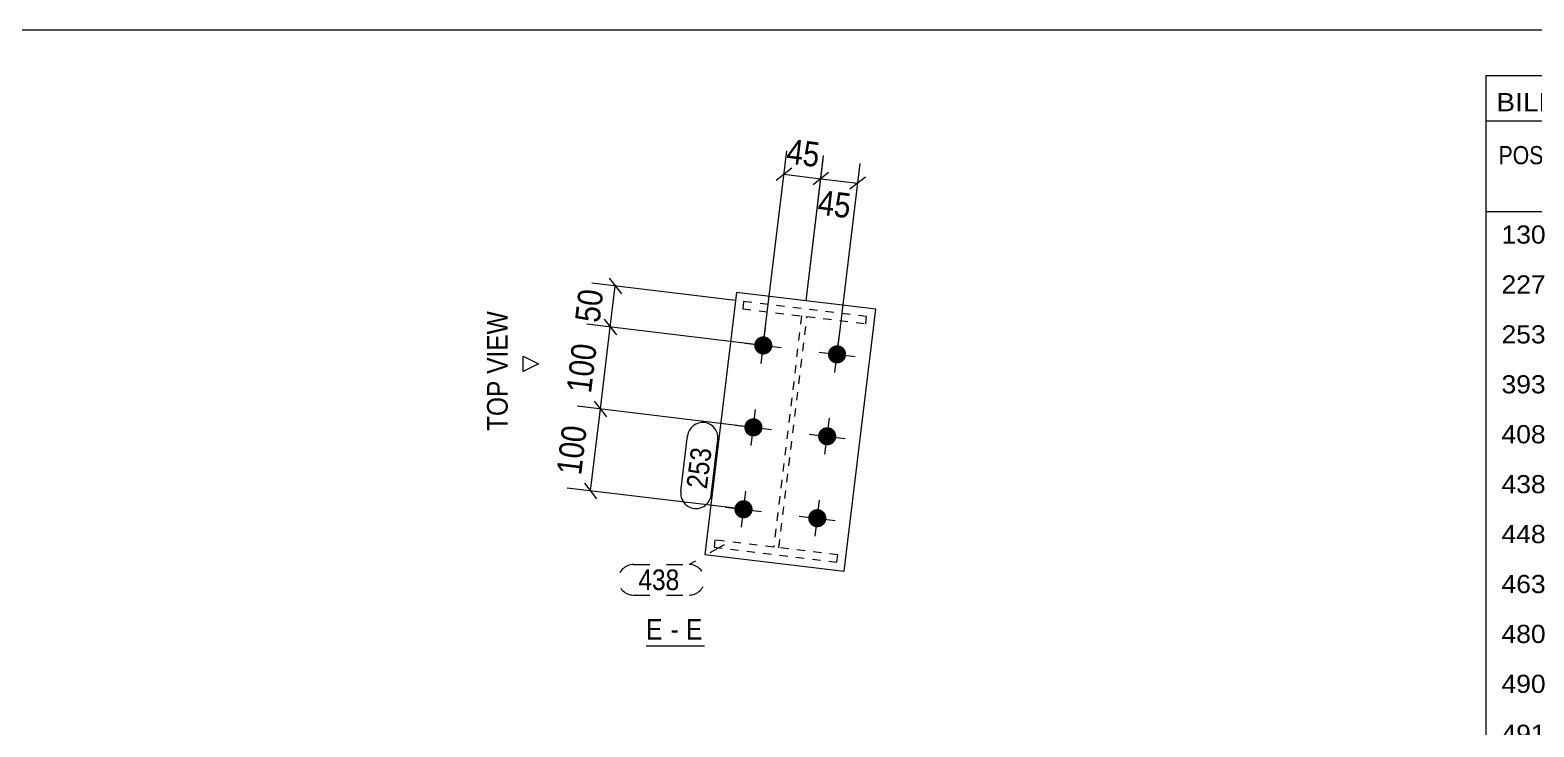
# Model space of a CAD drawing. Header units: millimetres. Extents: x 2 to 579, y 0 to 825.
# Drawn here: x 217.7 to 399.8, y 740.5 to 825 of the extents above; entities that cross this region are included whole.
import ezdxf

# ---------------------------------------------------------------- set-up
doc = ezdxf.new("R2010")
doc.units = ezdxf.units.MM
for name, pattern in [('XKITLINE00', [0]), ('XKITLINE01', [4, 1, -1, 1, -1]), ('XKITLINE02', [4, 2, -2]), ('XKITLINE03', [6, 3, -1, 1, -1])]:
    doc.linetypes.add(name, pattern=pattern)
for name, color, linetype, lineweight in [('Bolt', 3, 'Continuous', 0), ('Dimensions', 7, 'Continuous', 0), ('DrawingSheet', 5, 'Continuous', 0), ('OtherObjectType', 7, 'Continuous', 0), ('Part', 2, 'Continuous', 0), ('PartMark', 7, 'Continuous', 0)]:
    doc.layers.add(name, color=color, linetype=linetype, lineweight=lineweight)
doc.styles.add('ARIAL', font='ARIAL.TTF')
doc.styles.add('ARIAL_NARROW', font='ARIALN.TTF')

# ---------------------------------------------------------------- blocks, each defined once
blk = doc.blocks.new('*A79')
at = {"layer": 'Bolt'}
for points in [[(305.39, 786.94), (305.4, 786.96), (305.4, 786.99), (305.41, 787.02), (305.41, 787.04), (305.42, 787.07), (305.43, 787.09), (305.43, 787.12), (305.44, 787.14), (305.45, 787.17), (305.46, 787.2), (305.47, 787.22), (305.48, 787.24), (305.5, 787.27), (305.51, 787.29), (305.52, 787.32), (305.53, 787.34), (305.55, 787.36), (305.56, 787.39), (305.58, 787.41), (305.59, 787.43), (305.61, 787.45), (305.63, 787.47), (305.64, 787.49), (305.66, 787.51), (305.68, 787.53), (305.7, 787.55), (305.72, 787.57), (305.74, 787.59), (305.76, 787.61), (305.78, 787.63), (305.8, 787.64), (305.82, 787.66), (305.84, 787.67), (305.87, 787.69), (305.89, 787.7), (305.91, 787.72), (305.93, 787.73), (305.96, 787.75), (305.98, 787.76), (306.01, 787.77), (306.03, 787.78), (306.06, 787.79), (306.08, 787.8), (306.11, 787.81), (306.13, 787.82), (306.16, 787.83), (306.18, 787.84), (306.21, 787.84), (306.24, 787.85), (306.26, 787.86), (306.29, 787.86), (306.32, 787.86), (306.34, 787.87), (306.37, 787.87), (306.4, 787.87), (306.42, 787.88), (306.45, 787.88), (306.48, 787.88), (306.5, 787.88), (306.53, 787.88), (306.56, 787.87), (306.58, 787.87), (306.61, 787.87), (306.64, 787.87), (306.66, 787.86), (306.69, 787.86), (306.72, 787.85), (306.74, 787.84), (306.77, 787.84), (306.8, 787.83), (306.82, 787.82), (306.85, 787.81), (306.87, 787.8), (306.9, 787.79), (306.92, 787.78), (306.95, 787.77), (306.97, 787.76), (307, 787.75), (307.02, 787.74), (307.04, 787.72), (307.07, 787.71), (307.09, 787.69), (307.11, 787.68), (307.13, 787.66), (307.15, 787.65), (307.17, 787.63), (307.2, 787.61), (307.22, 787.59), (307.24, 787.58), (307.26, 787.56), (307.27, 787.54), (307.29, 787.52), (307.31, 787.5), (307.33, 787.48), (307.34, 787.46), (307.36, 787.43), (307.38, 787.41), (307.39, 787.39), (307.41, 787.37), (307.42, 787.35), (307.43, 787.32), (307.45, 787.3), (307.46, 787.27), (307.47, 787.25), (307.48, 787.23), (307.49, 787.2), (307.5, 787.18), (307.51, 787.15), (307.52, 787.12), (307.53, 787.1), (307.54, 787.07), (307.55, 787.05), (307.55, 787.02), (307.56, 786.99), (307.56, 786.97), (307.57, 786.94), (307.57, 786.91), (307.57, 786.89), (307.58, 786.86), (307.58, 786.83), (307.58, 786.81), (307.58, 786.78), (307.58, 786.75), (307.58, 786.73), (307.58, 786.7), (307.57, 786.67), (307.57, 786.65), (307.57, 786.62), (307.56, 786.59), (307.56, 786.57), (307.55, 786.54), (307.55, 786.51), (307.54, 786.49), (307.53, 786.46), (307.52, 786.43), (307.52, 786.41), (307.51, 786.38), (307.5, 786.36), (307.49, 786.33), (307.47, 786.31), (307.46, 786.29), (307.45, 786.26), (307.44, 786.24), (307.42, 786.21), (307.41, 786.19), (307.4, 786.17), (307.38, 786.15), (307.36, 786.12), (307.35, 786.1), (307.33, 786.08), (307.31, 786.06), (307.3, 786.04), (307.28, 786.02), (307.26, 786), (307.24, 785.98), (307.22, 785.96), (307.2, 785.95), (307.18, 785.93), (307.16, 785.91), (307.14, 785.9), (307.12, 785.88), (307.09, 785.86), (307.07, 785.85), (307.05, 785.84), (307.02, 785.82), (307, 785.81), (306.98, 785.8), (306.95, 785.78), (306.93, 785.77), (306.9, 785.76), (306.88, 785.75), (306.85, 785.74), (306.83, 785.73), (306.8, 785.73), (306.78, 785.72), (306.75, 785.71), (306.72, 785.7), (306.7, 785.7), (306.67, 785.69), (306.64, 785.69), (306.62, 785.69), (306.59, 785.68), (306.56, 785.68), (306.54, 785.68), (306.51, 785.68), (306.48, 785.68), (306.46, 785.68), (306.43, 785.68), (306.4, 785.68), (306.37, 785.68), (306.35, 785.69), (306.32, 785.69), (306.29, 785.69), (306.27, 785.7), (306.24, 785.7), (306.21, 785.71), (306.19, 785.72), (306.16, 785.72), (306.14, 785.73), (306.11, 785.74), (306.09, 785.75), (306.06, 785.76), (306.04, 785.77), (306.01, 785.78), (305.99, 785.79), (305.96, 785.81), (305.94, 785.82), (305.92, 785.83), (305.89, 785.85), (305.87, 785.86), (305.85, 785.88), (305.83, 785.89), (305.8, 785.91), (305.78, 785.92), (305.76, 785.94), (305.74, 785.96), (305.72, 785.98), (305.7, 786), (305.68, 786.02), (305.67, 786.04), (305.65, 786.06), (305.63, 786.08), (305.61, 786.1), (305.6, 786.12), (305.58, 786.14), (305.57, 786.16), (305.55, 786.19), (305.54, 786.21), (305.52, 786.23), (305.51, 786.26), (305.5, 786.28), (305.49, 786.3), (305.47, 786.33), (305.46, 786.35), (305.45, 786.38), (305.44, 786.4), (305.44, 786.43), (305.43, 786.46), (305.42, 786.48), (305.41, 786.51), (305.41, 786.53), (305.4, 786.56), (305.4, 786.59), (305.39, 786.61), (305.39, 786.64), (305.38, 786.67), (305.38, 786.69), (305.38, 786.72), (305.38, 786.75), (305.38, 786.77), (305.38, 786.8), (305.38, 786.83), (305.38, 786.86), (305.38, 786.88), (305.39, 786.91)], [(314.33, 785.86), (314.33, 785.88), (314.34, 785.91), (314.34, 785.94), (314.35, 785.96), (314.35, 785.99), (314.36, 786.02), (314.37, 786.04), (314.38, 786.07), (314.39, 786.09), (314.4, 786.12), (314.41, 786.14), (314.42, 786.17), (314.43, 786.19), (314.44, 786.22), (314.46, 786.24), (314.47, 786.26), (314.48, 786.29), (314.5, 786.31), (314.51, 786.33), (314.53, 786.35), (314.55, 786.37), (314.56, 786.39), (314.58, 786.42), (314.6, 786.44), (314.62, 786.46), (314.63, 786.47), (314.65, 786.49), (314.67, 786.51), (314.69, 786.53), (314.71, 786.55), (314.74, 786.56), (314.76, 786.58), (314.78, 786.6), (314.8, 786.61), (314.82, 786.63), (314.85, 786.64), (314.87, 786.65), (314.89, 786.67), (314.92, 786.68), (314.94, 786.69), (314.97, 786.7), (314.99, 786.71), (315.02, 786.72), (315.04, 786.73), (315.07, 786.74), (315.09, 786.75), (315.12, 786.76), (315.14, 786.77), (315.17, 786.77), (315.2, 786.78), (315.22, 786.78), (315.25, 786.79), (315.28, 786.79), (315.3, 786.79), (315.33, 786.8), (315.36, 786.8), (315.38, 786.8), (315.41, 786.8), (315.44, 786.8), (315.47, 786.8), (315.49, 786.8), (315.52, 786.79), (315.55, 786.79), (315.57, 786.79), (315.6, 786.78), (315.63, 786.78), (315.65, 786.77), (315.68, 786.77), (315.71, 786.76), (315.73, 786.75), (315.76, 786.74), (315.78, 786.74), (315.81, 786.73), (315.83, 786.72), (315.86, 786.71), (315.88, 786.69), (315.91, 786.68), (315.93, 786.67), (315.95, 786.66), (315.98, 786.64), (316, 786.63), (316.02, 786.62), (316.05, 786.6), (316.07, 786.58), (316.09, 786.57), (316.11, 786.55), (316.13, 786.53), (316.15, 786.52), (316.17, 786.5), (316.19, 786.48), (316.21, 786.46), (316.23, 786.44), (316.25, 786.42), (316.26, 786.4), (316.28, 786.38), (316.3, 786.36), (316.31, 786.34), (316.33, 786.31), (316.34, 786.29), (316.36, 786.27), (316.37, 786.24), (316.38, 786.22), (316.4, 786.2), (316.41, 786.17), (316.42, 786.15), (316.43, 786.12), (316.44, 786.1), (316.45, 786.07), (316.46, 786.05), (316.47, 786.02), (316.47, 786), (316.48, 785.97), (316.49, 785.94), (316.49, 785.92), (316.5, 785.89), (316.5, 785.86), (316.51, 785.84), (316.51, 785.81), (316.51, 785.78), (316.51, 785.76), (316.51, 785.73), (316.51, 785.7), (316.51, 785.68), (316.51, 785.65), (316.51, 785.62), (316.51, 785.59), (316.51, 785.57), (316.5, 785.54), (316.5, 785.51), (316.49, 785.49), (316.49, 785.46), (316.48, 785.43), (316.48, 785.41), (316.47, 785.38), (316.46, 785.36), (316.45, 785.33), (316.44, 785.31), (316.43, 785.28), (316.42, 785.26), (316.41, 785.23), (316.4, 785.21), (316.39, 785.18), (316.37, 785.16), (316.36, 785.14), (316.35, 785.11), (316.33, 785.09), (316.32, 785.07), (316.3, 785.05), (316.28, 785.02), (316.27, 785), (316.25, 784.98), (316.23, 784.96), (316.21, 784.94), (316.19, 784.92), (316.18, 784.9), (316.16, 784.89), (316.14, 784.87), (316.11, 784.85), (316.09, 784.83), (316.07, 784.82), (316.05, 784.8), (316.03, 784.79), (316.01, 784.77), (315.98, 784.76), (315.96, 784.74), (315.94, 784.73), (315.91, 784.72), (315.89, 784.71), (315.86, 784.69), (315.84, 784.68), (315.81, 784.67), (315.79, 784.66), (315.76, 784.66), (315.74, 784.65), (315.71, 784.64), (315.68, 784.63), (315.66, 784.63), (315.63, 784.62), (315.61, 784.62), (315.58, 784.61), (315.55, 784.61), (315.53, 784.6), (315.5, 784.6), (315.47, 784.6), (315.44, 784.6), (315.42, 784.6), (315.39, 784.6), (315.36, 784.6), (315.34, 784.6), (315.31, 784.6), (315.28, 784.61), (315.26, 784.61), (315.23, 784.61), (315.2, 784.62), (315.18, 784.63), (315.15, 784.63), (315.12, 784.64), (315.1, 784.65), (315.07, 784.65), (315.05, 784.66), (315.02, 784.67), (315, 784.68), (314.97, 784.69), (314.95, 784.7), (314.92, 784.72), (314.9, 784.73), (314.87, 784.74), (314.85, 784.75), (314.83, 784.77), (314.81, 784.78), (314.78, 784.8), (314.76, 784.81), (314.74, 784.83), (314.72, 784.85), (314.7, 784.86), (314.68, 784.88), (314.66, 784.9), (314.64, 784.92), (314.62, 784.94), (314.6, 784.96), (314.58, 784.98), (314.57, 785), (314.55, 785.02), (314.53, 785.04), (314.52, 785.06), (314.5, 785.09), (314.49, 785.11), (314.47, 785.13), (314.46, 785.15), (314.45, 785.18), (314.43, 785.2), (314.42, 785.23), (314.41, 785.25), (314.4, 785.28), (314.39, 785.3), (314.38, 785.33), (314.37, 785.35), (314.36, 785.38), (314.36, 785.4), (314.35, 785.43), (314.34, 785.46), (314.34, 785.48), (314.33, 785.51), (314.33, 785.53), (314.32, 785.56), (314.32, 785.59), (314.32, 785.62), (314.32, 785.64), (314.31, 785.67), (314.31, 785.7), (314.31, 785.72), (314.32, 785.75), (314.32, 785.78), (314.32, 785.8), (314.32, 785.83)], [(304.19, 777.01), (304.2, 777.03), (304.2, 777.06), (304.21, 777.09), (304.21, 777.11), (304.22, 777.14), (304.23, 777.17), (304.24, 777.19), (304.24, 777.22), (304.25, 777.24), (304.26, 777.27), (304.27, 777.29), (304.29, 777.32), (304.3, 777.34), (304.31, 777.37), (304.32, 777.39), (304.34, 777.41), (304.35, 777.44), (304.37, 777.46), (304.38, 777.48), (304.4, 777.5), (304.41, 777.52), (304.43, 777.54), (304.45, 777.57), (304.46, 777.59), (304.48, 777.61), (304.5, 777.62), (304.52, 777.64), (304.54, 777.66), (304.56, 777.68), (304.58, 777.7), (304.6, 777.71), (304.62, 777.73), (304.65, 777.75), (304.67, 777.76), (304.69, 777.78), (304.71, 777.79), (304.74, 777.8), (304.76, 777.82), (304.78, 777.83), (304.81, 777.84), (304.83, 777.85), (304.86, 777.86), (304.88, 777.87), (304.91, 777.88), (304.93, 777.89), (304.96, 777.9), (304.99, 777.91), (305.01, 777.92), (305.04, 777.92), (305.06, 777.93), (305.09, 777.93), (305.12, 777.94), (305.14, 777.94), (305.17, 777.94), (305.2, 777.95), (305.22, 777.95), (305.25, 777.95), (305.28, 777.95), (305.31, 777.95), (305.33, 777.95), (305.36, 777.95), (305.39, 777.94), (305.41, 777.94), (305.44, 777.94), (305.47, 777.93), (305.49, 777.93), (305.52, 777.92), (305.55, 777.92), (305.57, 777.91), (305.6, 777.9), (305.62, 777.89), (305.65, 777.89), (305.67, 777.88), (305.7, 777.87), (305.72, 777.86), (305.75, 777.84), (305.77, 777.83), (305.8, 777.82), (305.82, 777.81), (305.84, 777.79), (305.87, 777.78), (305.89, 777.77), (305.91, 777.75), (305.93, 777.73), (305.96, 777.72), (305.98, 777.7), (306, 777.68), (306.02, 777.67), (306.04, 777.65), (306.06, 777.63), (306.08, 777.61), (306.09, 777.59), (306.11, 777.57), (306.13, 777.55), (306.15, 777.53), (306.16, 777.51), (306.18, 777.48), (306.19, 777.46), (306.21, 777.44), (306.22, 777.42), (306.24, 777.39), (306.25, 777.37), (306.26, 777.35), (306.27, 777.32), (306.29, 777.3), (306.3, 777.27), (306.31, 777.25), (306.32, 777.22), (306.33, 777.2), (306.33, 777.17), (306.34, 777.15), (306.35, 777.12), (306.35, 777.09), (306.36, 777.07), (306.36, 777.04), (306.37, 777.01), (306.37, 776.99), (306.38, 776.96), (306.38, 776.93), (306.38, 776.91), (306.38, 776.88), (306.38, 776.85), (306.38, 776.83), (306.38, 776.8), (306.38, 776.77), (306.38, 776.74), (306.37, 776.72), (306.37, 776.69), (306.37, 776.66), (306.36, 776.64), (306.36, 776.61), (306.35, 776.58), (306.34, 776.56), (306.34, 776.53), (306.33, 776.51), (306.32, 776.48), (306.31, 776.46), (306.3, 776.43), (306.29, 776.41), (306.28, 776.38), (306.27, 776.36), (306.25, 776.33), (306.24, 776.31), (306.23, 776.29), (306.21, 776.26), (306.2, 776.24), (306.18, 776.22), (306.17, 776.2), (306.15, 776.17), (306.13, 776.15), (306.12, 776.13), (306.1, 776.11), (306.08, 776.09), (306.06, 776.07), (306.04, 776.05), (306.02, 776.04), (306, 776.02), (305.98, 776), (305.96, 775.98), (305.94, 775.97), (305.92, 775.95), (305.9, 775.94), (305.87, 775.92), (305.85, 775.91), (305.83, 775.89), (305.8, 775.88), (305.78, 775.87), (305.75, 775.86), (305.73, 775.84), (305.71, 775.83), (305.68, 775.82), (305.65, 775.81), (305.63, 775.81), (305.6, 775.8), (305.58, 775.79), (305.55, 775.78), (305.53, 775.78), (305.5, 775.77), (305.47, 775.77), (305.45, 775.76), (305.42, 775.76), (305.39, 775.75), (305.37, 775.75), (305.34, 775.75), (305.31, 775.75), (305.28, 775.75), (305.26, 775.75), (305.23, 775.75), (305.2, 775.75), (305.18, 775.75), (305.15, 775.76), (305.12, 775.76), (305.1, 775.76), (305.07, 775.77), (305.04, 775.78), (305.02, 775.78), (304.99, 775.79), (304.97, 775.8), (304.94, 775.8), (304.91, 775.81), (304.89, 775.82), (304.86, 775.83), (304.84, 775.84), (304.81, 775.85), (304.79, 775.87), (304.77, 775.88), (304.74, 775.89), (304.72, 775.9), (304.7, 775.92), (304.67, 775.93), (304.65, 775.95), (304.63, 775.96), (304.61, 775.98), (304.59, 776), (304.57, 776.01), (304.55, 776.03), (304.53, 776.05), (304.51, 776.07), (304.49, 776.09), (304.47, 776.11), (304.45, 776.13), (304.43, 776.15), (304.42, 776.17), (304.4, 776.19), (304.38, 776.21), (304.37, 776.24), (304.35, 776.26), (304.34, 776.28), (304.33, 776.3), (304.31, 776.33), (304.3, 776.35), (304.29, 776.38), (304.28, 776.4), (304.27, 776.43), (304.26, 776.45), (304.25, 776.48), (304.24, 776.5), (304.23, 776.53), (304.22, 776.55), (304.22, 776.58), (304.21, 776.61), (304.2, 776.63), (304.2, 776.66), (304.19, 776.68), (304.19, 776.71), (304.19, 776.74), (304.18, 776.77), (304.18, 776.79), (304.18, 776.82), (304.18, 776.85), (304.18, 776.87), (304.18, 776.9), (304.18, 776.93), (304.19, 776.95), (304.19, 776.98)], [(313.13, 775.93), (313.13, 775.96), (313.14, 775.98), (313.14, 776.01), (313.15, 776.04), (313.16, 776.06), (313.16, 776.09), (313.17, 776.11), (313.18, 776.14), (313.19, 776.16), (313.2, 776.19), (313.21, 776.21), (313.22, 776.24), (313.23, 776.26), (313.25, 776.29), (313.26, 776.31), (313.27, 776.33), (313.29, 776.36), (313.3, 776.38), (313.32, 776.4), (313.33, 776.42), (313.35, 776.45), (313.36, 776.47), (313.38, 776.49), (313.4, 776.51), (313.42, 776.53), (313.44, 776.55), (313.46, 776.57), (313.48, 776.58), (313.5, 776.6), (313.52, 776.62), (313.54, 776.64), (313.56, 776.65), (313.58, 776.67), (313.6, 776.68), (313.63, 776.7), (313.65, 776.71), (313.67, 776.73), (313.7, 776.74), (313.72, 776.75), (313.74, 776.76), (313.77, 776.78), (313.79, 776.79), (313.82, 776.8), (313.84, 776.81), (313.87, 776.81), (313.89, 776.82), (313.92, 776.83), (313.95, 776.84), (313.97, 776.84), (314, 776.85), (314.03, 776.85), (314.05, 776.86), (314.08, 776.86), (314.11, 776.87), (314.13, 776.87), (314.16, 776.87), (314.19, 776.87), (314.21, 776.87), (314.24, 776.87), (314.27, 776.87), (314.29, 776.87), (314.32, 776.87), (314.35, 776.86), (314.38, 776.86), (314.4, 776.86), (314.43, 776.85), (314.46, 776.85), (314.48, 776.84), (314.51, 776.83), (314.53, 776.82), (314.56, 776.82), (314.58, 776.81), (314.61, 776.8), (314.64, 776.79), (314.66, 776.78), (314.68, 776.77), (314.71, 776.76), (314.73, 776.74), (314.76, 776.73), (314.78, 776.72), (314.8, 776.7), (314.83, 776.69), (314.85, 776.67), (314.87, 776.66), (314.89, 776.64), (314.91, 776.62), (314.93, 776.61), (314.95, 776.59), (314.97, 776.57), (314.99, 776.55), (315.01, 776.53), (315.03, 776.51), (315.05, 776.49), (315.07, 776.47), (315.08, 776.45), (315.1, 776.43), (315.11, 776.41), (315.13, 776.38), (315.14, 776.36), (315.16, 776.34), (315.17, 776.32), (315.19, 776.29), (315.2, 776.27), (315.21, 776.24), (315.22, 776.22), (315.23, 776.19), (315.24, 776.17), (315.25, 776.14), (315.26, 776.12), (315.27, 776.09), (315.28, 776.07), (315.28, 776.04), (315.29, 776.02), (315.3, 775.99), (315.3, 775.96), (315.3, 775.94), (315.31, 775.91), (315.31, 775.88), (315.31, 775.86), (315.32, 775.83), (315.32, 775.8), (315.32, 775.77), (315.32, 775.75), (315.32, 775.72), (315.31, 775.69), (315.31, 775.67), (315.31, 775.64), (315.31, 775.61), (315.3, 775.59), (315.3, 775.56), (315.29, 775.53), (315.28, 775.51), (315.28, 775.48), (315.27, 775.45), (315.26, 775.43), (315.25, 775.4), (315.24, 775.38), (315.23, 775.35), (315.22, 775.33), (315.21, 775.3), (315.2, 775.28), (315.19, 775.26), (315.18, 775.23), (315.16, 775.21), (315.15, 775.19), (315.13, 775.16), (315.12, 775.14), (315.1, 775.12), (315.09, 775.1), (315.07, 775.08), (315.05, 775.05), (315.03, 775.03), (315.02, 775.01), (315, 775), (314.98, 774.98), (314.96, 774.96), (314.94, 774.94), (314.92, 774.92), (314.9, 774.91), (314.87, 774.89), (314.85, 774.87), (314.83, 774.86), (314.81, 774.84), (314.78, 774.83), (314.76, 774.82), (314.74, 774.8), (314.71, 774.79), (314.69, 774.78), (314.67, 774.77), (314.64, 774.76), (314.62, 774.75), (314.59, 774.74), (314.56, 774.73), (314.54, 774.72), (314.51, 774.71), (314.49, 774.7), (314.46, 774.7), (314.43, 774.69), (314.41, 774.69), (314.38, 774.68), (314.35, 774.68), (314.33, 774.68), (314.3, 774.67), (314.27, 774.67), (314.25, 774.67), (314.22, 774.67), (314.19, 774.67), (314.17, 774.67), (314.14, 774.67), (314.11, 774.68), (314.09, 774.68), (314.06, 774.68), (314.03, 774.69), (314.01, 774.69), (313.98, 774.7), (313.95, 774.7), (313.93, 774.71), (313.9, 774.72), (313.87, 774.73), (313.85, 774.73), (313.82, 774.74), (313.8, 774.75), (313.77, 774.76), (313.75, 774.78), (313.72, 774.79), (313.7, 774.8), (313.68, 774.81), (313.65, 774.83), (313.63, 774.84), (313.61, 774.85), (313.59, 774.87), (313.56, 774.89), (313.54, 774.9), (313.52, 774.92), (313.5, 774.94), (313.48, 774.95), (313.46, 774.97), (313.44, 774.99), (313.42, 775.01), (313.4, 775.03), (313.39, 775.05), (313.37, 775.07), (313.35, 775.09), (313.34, 775.11), (313.32, 775.14), (313.3, 775.16), (313.29, 775.18), (313.27, 775.2), (313.26, 775.23), (313.25, 775.25), (313.24, 775.27), (313.22, 775.3), (313.21, 775.32), (313.2, 775.35), (313.19, 775.37), (313.18, 775.4), (313.17, 775.42), (313.17, 775.45), (313.16, 775.48), (313.15, 775.5), (313.14, 775.53), (313.14, 775.55), (313.13, 775.58), (313.13, 775.61), (313.13, 775.63), (313.12, 775.66), (313.12, 775.69), (313.12, 775.71), (313.12, 775.74), (313.12, 775.77), (313.12, 775.8), (313.12, 775.82), (313.12, 775.85), (313.12, 775.88), (313.12, 775.9)], [(303, 767.08), (303, 767.11), (303, 767.13), (303.01, 767.16), (303.02, 767.19), (303.02, 767.21), (303.03, 767.24), (303.04, 767.26), (303.05, 767.29), (303.06, 767.31), (303.07, 767.34), (303.08, 767.36), (303.09, 767.39), (303.1, 767.41), (303.11, 767.44), (303.13, 767.46), (303.14, 767.48), (303.15, 767.51), (303.17, 767.53), (303.18, 767.55), (303.2, 767.57), (303.22, 767.6), (303.23, 767.62), (303.25, 767.64), (303.27, 767.66), (303.29, 767.68), (303.3, 767.7), (303.32, 767.72), (303.34, 767.73), (303.36, 767.75), (303.38, 767.77), (303.4, 767.79), (303.43, 767.8), (303.45, 767.82), (303.47, 767.83), (303.49, 767.85), (303.52, 767.86), (303.54, 767.88), (303.56, 767.89), (303.59, 767.9), (303.61, 767.91), (303.64, 767.93), (303.66, 767.94), (303.69, 767.95), (303.71, 767.96), (303.74, 767.96), (303.76, 767.97), (303.79, 767.98), (303.81, 767.99), (303.84, 767.99), (303.87, 768), (303.89, 768), (303.92, 768.01), (303.95, 768.01), (303.97, 768.02), (304, 768.02), (304.03, 768.02), (304.05, 768.02), (304.08, 768.02), (304.11, 768.02), (304.14, 768.02), (304.16, 768.02), (304.19, 768.02), (304.22, 768.01), (304.24, 768.01), (304.27, 768.01), (304.3, 768), (304.32, 768), (304.35, 767.99), (304.37, 767.98), (304.4, 767.97), (304.43, 767.97), (304.45, 767.96), (304.48, 767.95), (304.5, 767.94), (304.53, 767.93), (304.55, 767.92), (304.58, 767.9), (304.6, 767.89), (304.62, 767.88), (304.65, 767.87), (304.67, 767.85), (304.69, 767.84), (304.71, 767.82), (304.74, 767.81), (304.76, 767.79), (304.78, 767.77), (304.8, 767.76), (304.82, 767.74), (304.84, 767.72), (304.86, 767.7), (304.88, 767.68), (304.9, 767.66), (304.92, 767.64), (304.93, 767.62), (304.95, 767.6), (304.97, 767.58), (304.98, 767.56), (305, 767.53), (305.01, 767.51), (305.03, 767.49), (305.04, 767.47), (305.05, 767.44), (305.07, 767.42), (305.08, 767.39), (305.09, 767.37), (305.1, 767.34), (305.11, 767.32), (305.12, 767.29), (305.13, 767.27), (305.14, 767.24), (305.14, 767.22), (305.15, 767.19), (305.16, 767.16), (305.16, 767.14), (305.17, 767.11), (305.17, 767.09), (305.18, 767.06), (305.18, 767.03), (305.18, 767), (305.18, 766.98), (305.18, 766.95), (305.18, 766.92), (305.18, 766.9), (305.18, 766.87), (305.18, 766.84), (305.18, 766.82), (305.18, 766.79), (305.17, 766.76), (305.17, 766.74), (305.16, 766.71), (305.16, 766.68), (305.15, 766.66), (305.14, 766.63), (305.14, 766.6), (305.13, 766.58), (305.12, 766.55), (305.11, 766.53), (305.1, 766.5), (305.09, 766.48), (305.08, 766.45), (305.07, 766.43), (305.06, 766.41), (305.04, 766.38), (305.03, 766.36), (305.01, 766.34), (305, 766.31), (304.99, 766.29), (304.97, 766.27), (304.95, 766.25), (304.94, 766.23), (304.92, 766.2), (304.9, 766.18), (304.88, 766.16), (304.86, 766.15), (304.84, 766.13), (304.82, 766.11), (304.8, 766.09), (304.78, 766.07), (304.76, 766.06), (304.74, 766.04), (304.72, 766.02), (304.7, 766.01), (304.67, 765.99), (304.65, 765.98), (304.63, 765.97), (304.61, 765.95), (304.58, 765.94), (304.56, 765.93), (304.53, 765.92), (304.51, 765.91), (304.48, 765.9), (304.46, 765.89), (304.43, 765.88), (304.41, 765.87), (304.38, 765.86), (304.35, 765.85), (304.33, 765.85), (304.3, 765.84), (304.27, 765.84), (304.25, 765.83), (304.22, 765.83), (304.19, 765.83), (304.17, 765.82), (304.14, 765.82), (304.11, 765.82), (304.09, 765.82), (304.06, 765.82), (304.03, 765.82), (304.01, 765.82), (303.98, 765.83), (303.95, 765.83), (303.93, 765.83), (303.9, 765.84), (303.87, 765.84), (303.85, 765.85), (303.82, 765.85), (303.79, 765.86), (303.77, 765.87), (303.74, 765.88), (303.72, 765.88), (303.69, 765.89), (303.67, 765.9), (303.64, 765.91), (303.62, 765.93), (303.59, 765.94), (303.57, 765.95), (303.54, 765.96), (303.52, 765.98), (303.5, 765.99), (303.48, 766), (303.45, 766.02), (303.43, 766.04), (303.41, 766.05), (303.39, 766.07), (303.37, 766.09), (303.35, 766.1), (303.33, 766.12), (303.31, 766.14), (303.29, 766.16), (303.27, 766.18), (303.25, 766.2), (303.24, 766.22), (303.22, 766.24), (303.2, 766.26), (303.19, 766.29), (303.17, 766.31), (303.16, 766.33), (303.14, 766.35), (303.13, 766.38), (303.12, 766.4), (303.1, 766.42), (303.09, 766.45), (303.08, 766.47), (303.07, 766.5), (303.06, 766.52), (303.05, 766.55), (303.04, 766.57), (303.03, 766.6), (303.02, 766.62), (303.02, 766.65), (303.01, 766.68), (303.01, 766.7), (303, 766.73), (303, 766.76), (302.99, 766.78), (302.99, 766.81), (302.99, 766.84), (302.99, 766.86), (302.98, 766.89), (302.98, 766.92), (302.98, 766.95), (302.99, 766.97), (302.99, 767), (302.99, 767.03), (302.99, 767.05)], [(311.93, 766), (311.93, 766.03), (311.94, 766.05), (311.95, 766.08), (311.95, 766.11), (311.96, 766.13), (311.97, 766.16), (311.97, 766.19), (311.98, 766.21), (311.99, 766.24), (312, 766.26), (312.01, 766.29), (312.02, 766.31), (312.04, 766.34), (312.05, 766.36), (312.06, 766.38), (312.07, 766.41), (312.09, 766.43), (312.1, 766.45), (312.12, 766.47), (312.13, 766.5), (312.15, 766.52), (312.17, 766.54), (312.18, 766.56), (312.2, 766.58), (312.22, 766.6), (312.24, 766.62), (312.26, 766.64), (312.28, 766.66), (312.3, 766.67), (312.32, 766.69), (312.34, 766.71), (312.36, 766.72), (312.38, 766.74), (312.41, 766.76), (312.43, 766.77), (312.45, 766.79), (312.47, 766.8), (312.5, 766.81), (312.52, 766.82), (312.55, 766.84), (312.57, 766.85), (312.6, 766.86), (312.62, 766.87), (312.65, 766.88), (312.67, 766.89), (312.7, 766.89), (312.72, 766.9), (312.75, 766.91), (312.78, 766.92), (312.8, 766.92), (312.83, 766.93), (312.85, 766.93), (312.88, 766.93), (312.91, 766.94), (312.94, 766.94), (312.96, 766.94), (312.99, 766.94), (313.02, 766.94), (313.04, 766.94), (313.07, 766.94), (313.1, 766.94), (313.12, 766.94), (313.15, 766.94), (313.18, 766.93), (313.2, 766.93), (313.23, 766.92), (313.26, 766.92), (313.28, 766.91), (313.31, 766.9), (313.34, 766.9), (313.36, 766.89), (313.39, 766.88), (313.41, 766.87), (313.44, 766.86), (313.46, 766.85), (313.49, 766.84), (313.51, 766.83), (313.54, 766.81), (313.56, 766.8), (313.58, 766.79), (313.61, 766.77), (313.63, 766.76), (313.65, 766.74), (313.67, 766.73), (313.69, 766.71), (313.71, 766.7), (313.74, 766.68), (313.76, 766.66), (313.78, 766.64), (313.79, 766.62), (313.81, 766.6), (313.83, 766.58), (313.85, 766.56), (313.87, 766.54), (313.88, 766.52), (313.9, 766.5), (313.92, 766.48), (313.93, 766.46), (313.95, 766.43), (313.96, 766.41), (313.97, 766.39), (313.99, 766.36), (314, 766.34), (314.01, 766.32), (314.02, 766.29), (314.03, 766.27), (314.04, 766.24), (314.05, 766.22), (314.06, 766.19), (314.07, 766.17), (314.08, 766.14), (314.09, 766.11), (314.09, 766.09), (314.1, 766.06), (314.1, 766.03), (314.11, 766.01), (314.11, 765.98), (314.11, 765.95), (314.12, 765.93), (314.12, 765.9), (314.12, 765.87), (314.12, 765.85), (314.12, 765.82), (314.12, 765.79), (314.12, 765.77), (314.11, 765.74), (314.11, 765.71), (314.11, 765.68), (314.1, 765.66), (314.1, 765.63), (314.09, 765.61), (314.09, 765.58), (314.08, 765.55), (314.07, 765.53), (314.06, 765.5), (314.06, 765.48), (314.05, 765.45), (314.04, 765.42), (314.03, 765.4), (314.01, 765.38), (314, 765.35), (313.99, 765.33), (313.98, 765.3), (313.96, 765.28), (313.95, 765.26), (313.94, 765.23), (313.92, 765.21), (313.9, 765.19), (313.89, 765.17), (313.87, 765.15), (313.85, 765.13), (313.84, 765.11), (313.82, 765.09), (313.8, 765.07), (313.78, 765.05), (313.76, 765.03), (313.74, 765.01), (313.72, 764.99), (313.7, 764.98), (313.68, 764.96), (313.65, 764.95), (313.63, 764.93), (313.61, 764.92), (313.59, 764.9), (313.56, 764.89), (313.54, 764.87), (313.52, 764.86), (313.49, 764.85), (313.47, 764.84), (313.44, 764.83), (313.42, 764.82), (313.39, 764.81), (313.37, 764.8), (313.34, 764.79), (313.32, 764.78), (313.29, 764.78), (313.26, 764.77), (313.24, 764.76), (313.21, 764.76), (313.18, 764.76), (313.16, 764.75), (313.13, 764.75), (313.1, 764.75), (313.08, 764.74), (313.05, 764.74), (313.02, 764.74), (313, 764.74), (312.97, 764.74), (312.94, 764.75), (312.91, 764.75), (312.89, 764.75), (312.86, 764.75), (312.83, 764.76), (312.81, 764.76), (312.78, 764.77), (312.75, 764.78), (312.73, 764.78), (312.7, 764.79), (312.68, 764.8), (312.65, 764.81), (312.63, 764.82), (312.6, 764.83), (312.58, 764.84), (312.55, 764.85), (312.53, 764.86), (312.5, 764.87), (312.48, 764.88), (312.46, 764.9), (312.43, 764.91), (312.41, 764.93), (312.39, 764.94), (312.37, 764.96), (312.34, 764.97), (312.32, 764.99), (312.3, 765.01), (312.28, 765.03), (312.26, 765.04), (312.24, 765.06), (312.22, 765.08), (312.21, 765.1), (312.19, 765.12), (312.17, 765.14), (312.15, 765.16), (312.14, 765.19), (312.12, 765.21), (312.11, 765.23), (312.09, 765.25), (312.08, 765.28), (312.06, 765.3), (312.05, 765.32), (312.04, 765.35), (312.03, 765.37), (312.01, 765.39), (312, 765.42), (311.99, 765.44), (311.98, 765.47), (311.98, 765.5), (311.97, 765.52), (311.96, 765.55), (311.95, 765.57), (311.95, 765.6), (311.94, 765.63), (311.94, 765.65), (311.93, 765.68), (311.93, 765.71), (311.92, 765.73), (311.92, 765.76), (311.92, 765.79), (311.92, 765.81), (311.92, 765.84), (311.92, 765.87), (311.92, 765.89), (311.92, 765.92), (311.92, 765.95), (311.93, 765.97)]]:
    blk.add_hatch(color=3, dxfattribs=at).paths.add_polyline_path(points, flags=17)
at = {"layer": 'Bolt', "color": 3, "linetype": 'XKITLINE00', "lineweight": 0}
for p, q in [((306.22, 784.59), (306.74, 788.96)), ((304.3, 787.04), (308.66, 786.51)), ((315.15, 783.52), (315.68, 787.88)), ((313.23, 785.96), (317.6, 785.44)), ((305.02, 774.66), (305.55, 779.03)), ((313.95, 773.59), (314.48, 777.96)), ((303.1, 777.11), (307.47, 776.59)), ((312.03, 776.03), (316.4, 775.51)), ((303.82, 764.74), (304.35, 769.11)), ((301.9, 767.18), (306.27, 766.66)), ((312.76, 763.66), (313.28, 768.03)), ((310.84, 766.11), (315.2, 765.58))]:
    blk.add_line(p, q, dxfattribs=at)
blk = doc.blocks.new('*A80')
at = {"layer": 'Part', "color": 7, "linetype": 'XKITLINE01', "lineweight": 0}
for p, q in [((304.1, 792.1), (303.99, 791.21)), ((303.99, 791.21), (311.12, 790.35)), ((318.99, 790.3), (304.1, 792.1)), ((311.12, 790.35), (307.74, 762.35)), ((308.38, 762.27), (311.76, 790.27)), ((311.76, 790.27), (318.88, 789.41)), ((318.88, 789.41), (318.99, 790.3)), ((300.61, 763.21), (300.51, 762.32)), ((307.74, 762.35), (300.61, 763.21)), ((300.51, 762.32), (315.4, 760.52)), ((315.51, 761.41), (308.38, 762.27)), ((315.4, 760.52), (315.51, 761.41))]:
    blk.add_line(p, q, dxfattribs=at)
at = {"layer": 'Part', "color": 7, "linetype": 'XKITLINE03', "lineweight": 0}
blk.add_line((309.75, 776.31), (309.75, 776.31), dxfattribs=at)
blk = doc.blocks.new('*A81')
at = {"layer": 'Part', "color": 2, "linetype": 'XKITLINE00', "lineweight": 0}
for p, q in [((303.23, 793.21), (299.39, 761.44)), ((320.1, 791.18), (303.23, 793.21)), ((316.27, 759.41), (320.1, 791.18)), ((299.39, 761.44), (316.27, 759.41))]:
    blk.add_line(p, q, dxfattribs=at)
blk = doc.blocks.new('*A93')
at = {"layer": 'DrawingSheet', "color": 5, "linetype": 'XKITLINE00', "lineweight": 0}
blk.add_line((579, 825), (5, 825), dxfattribs=at)
blk = doc.blocks.new('*A99')
at = {"layer": 'OtherObjectType', "color": 7, "linetype": 'XKITLINE00', "lineweight": 0}
for p, q in [((393.98, 819.5), (569.98, 819.5)), ((393.98, 819.5), (393.98, 808.5)), ((436.26, 819.42), (436.26, 813.87)), ((494.85, 814), (494.85, 819.5)), ((537.43, 813.96), (537.43, 819.42)), ((569.98, 814), (569.98, 819.5)), ((393.98, 814), (569.98, 814)), ((410.64, 814), (410.64, 803)), ((422.4, 813.98), (422.4, 803.03)), ((454.12, 813.99), (454.13, 803)), ((471.78, 813.98), (471.78, 803)), ((494.85, 813.98), (494.85, 803)), ((521.43, 814), (521.43, 803)), ((552.42, 814), (552.42, 803)), ((569.98, 814), (569.98, 808.5)), ((393.98, 808.5), (393.98, 803)), ((521.45, 808.52), (552.45, 808.52)), ((537.28, 808.52), (537.28, 803)), ((569.98, 808.5), (569.98, 803)), ((393.98, 803), (569.98, 803)), ((393.98, 803), (393.98, 796.95)), ((410.63, 803), (410.63, 796.95)), ((422.44, 802.99), (422.44, 796.95)), ((454.12, 803), (454.11, 796.95)), ((471.79, 803), (471.79, 796.95)), ((494.87, 803), (494.87, 796.95)), ((521.44, 803), (521.44, 796.95)), ((537.33, 802.95), (537.33, 796.95)), ((552.43, 803), (552.43, 796.95)), ((569.98, 803), (569.98, 796.95)), ((393.98, 796.95), (393.98, 790.9)), ((410.63, 796.95), (410.63, 790.9)), ((422.44, 796.94), (422.44, 790.9)), ((454.12, 796.95), (454.11, 790.9)), ((471.79, 796.95), (471.79, 790.9)), ((494.87, 796.95), (494.87, 790.9)), ((521.44, 796.95), (521.44, 790.9)), ((537.33, 796.9), (537.33, 790.9)), ((552.43, 796.95), (552.43, 790.9)), ((569.98, 796.95), (569.98, 790.9)), ((393.98, 790.9), (393.98, 784.85)), ((410.63, 790.9), (410.63, 784.85)), ((422.44, 790.89), (422.44, 784.85)), ((454.12, 790.9), (454.11, 784.85)), ((471.79, 790.9), (471.79, 784.85)), ((494.87, 790.9), (494.87, 784.85)), ((521.44, 790.9), (521.44, 784.85)), ((537.33, 790.85), (537.33, 784.85)), ((552.43, 790.9), (552.43, 784.85)), ((569.98, 790.9), (569.98, 784.85)), ((393.98, 784.85), (393.98, 778.8)), ((410.63, 784.85), (410.63, 778.8)), ((422.44, 784.84), (422.44, 778.8)), ((454.12, 784.85), (454.11, 778.8)), ((471.79, 784.85), (471.79, 778.8)), ((494.87, 784.85), (494.87, 778.8)), ((521.44, 784.85), (521.44, 778.8)), ((537.33, 784.8), (537.33, 778.8)), ((552.43, 784.85), (552.43, 778.8)), ((569.98, 784.85), (569.98, 778.8)), ((393.98, 778.8), (393.98, 772.75)), ((410.63, 778.8), (410.63, 772.75)), ((422.44, 778.79), (422.44, 772.75)), ((454.12, 778.8), (454.11, 772.75)), ((471.79, 778.8), (471.79, 772.75)), ((494.87, 778.8), (494.87, 772.75)), ((521.44, 778.8), (521.44, 772.75)), ((537.33, 778.75), (537.33, 772.75)), ((552.43, 778.8), (552.43, 772.75)), ((569.98, 778.8), (569.98, 772.75)), ((393.98, 772.75), (393.98, 766.7)), ((410.63, 772.75), (410.63, 766.7)), ((422.44, 772.74), (422.44, 766.7)), ((454.12, 772.75), (454.11, 766.7)), ((471.79, 772.75), (471.79, 766.7)), ((494.87, 772.75), (494.87, 766.7)), ((521.44, 772.75), (521.44, 766.7)), ((537.33, 772.7), (537.33, 766.7)), ((552.43, 772.75), (552.43, 766.7)), ((569.98, 772.75), (569.98, 766.7)), ((393.98, 766.7), (393.98, 760.65)), ((410.63, 766.7), (410.63, 760.65)), ((422.44, 766.69), (422.44, 760.65)), ((454.12, 766.7), (454.11, 760.65)), ((471.79, 766.7), (471.79, 760.65)), ((494.87, 766.7), (494.87, 760.65)), ((521.44, 766.7), (521.44, 760.65)), ((537.33, 766.65), (537.33, 760.65)), ((552.43, 766.7), (552.43, 760.65)), ((569.98, 766.7), (569.98, 760.65)), ((393.98, 760.65), (393.98, 754.6)), ((410.63, 760.65), (410.63, 754.6)), ((422.44, 760.64), (422.44, 754.6)), ((454.12, 760.65), (454.11, 754.6)), ((471.79, 760.65), (471.79, 754.6)), ((494.87, 760.65), (494.87, 754.6)), ((521.44, 760.65), (521.44, 754.6)), ((537.33, 760.6), (537.33, 754.6)), ((552.43, 760.65), (552.43, 754.6)), ((569.98, 760.65), (569.98, 754.6)), ((393.98, 754.6), (393.98, 748.55)), ((410.63, 754.6), (410.63, 748.55)), ((422.44, 754.59), (422.44, 748.55)), ((454.12, 754.6), (454.11, 748.55)), ((471.79, 754.6), (471.79, 748.55)), ((494.87, 754.6), (494.87, 748.55)), ((521.44, 754.6), (521.44, 748.55)), ((537.33, 754.55), (537.33, 748.55)), ((552.43, 754.6), (552.43, 748.55)), ((569.98, 754.6), (569.98, 748.55)), ((393.98, 748.55), (393.98, 742.5)), ((410.63, 748.55), (410.63, 742.5)), ((422.44, 748.54), (422.44, 742.5)), ((454.12, 748.55), (454.11, 742.5)), ((471.79, 748.55), (471.79, 742.5)), ((494.87, 748.55), (494.87, 742.5)), ((521.44, 748.55), (521.44, 742.5)), ((537.33, 748.5), (537.33, 742.5)), ((552.43, 748.55), (552.43, 742.5)), ((569.98, 748.55), (569.98, 742.5)), ((393.98, 742.5), (393.98, 736.45)), ((410.63, 742.5), (410.63, 736.45)), ((422.44, 742.49), (422.44, 736.45)), ((454.12, 742.5), (454.11, 736.45)), ((471.79, 742.5), (471.79, 736.45)), ((494.87, 742.5), (494.87, 736.45)), ((521.44, 742.5), (521.44, 736.45)), ((537.33, 742.45), (537.33, 736.45)), ((552.43, 742.5), (552.43, 736.45)), ((569.98, 742.5), (569.98, 736.45)), ((393.98, 736.45), (393.98, 730.4)), ((410.63, 736.45), (410.63, 730.4)), ((422.44, 736.44), (422.44, 730.4)), ((454.12, 736.45), (454.11, 730.4)), ((471.79, 736.45), (471.79, 730.4)), ((494.87, 736.45), (494.87, 730.4)), ((521.44, 736.45), (521.44, 730.4)), ((537.33, 736.4), (537.33, 730.4)), ((552.43, 736.45), (552.43, 730.4)), ((569.98, 736.45), (569.98, 730.4)), ((393.98, 730.4), (393.98, 724.35)), ((410.63, 730.4), (410.63, 724.35)), ((422.44, 730.39), (422.44, 724.35)), ((454.12, 730.4), (454.11, 724.35)), ((471.79, 730.4), (471.79, 724.35)), ((494.87, 730.4), (494.87, 724.35)), ((521.44, 730.4), (521.44, 724.35)), ((552.43, 730.4), (552.43, 724.35)), ((569.98, 730.4), (569.98, 724.35)), ((537.33, 730.35), (537.33, 724.35)), ((393.98, 724.35), (393.98, 718.3)), ((410.63, 724.35), (410.63, 718.3)), ((422.44, 724.34), (422.44, 718.3)), ((454.12, 724.35), (454.11, 718.3)), ((471.79, 724.35), (471.79, 718.3)), ((494.87, 724.35), (494.87, 718.3)), ((521.44, 724.35), (521.44, 718.3)), ((537.33, 724.3), (537.33, 718.3)), ((552.43, 724.35), (552.43, 718.3)), ((569.98, 724.35), (569.98, 718.3)), ((393.98, 718.3), (569.98, 718.3)), ((393.98, 718.3), (393.98, 712.8)), ((521.44, 718.3), (521.44, 712.8)), ((569.98, 718.3), (569.98, 712.8)), ((393.98, 712.8), (569.98, 712.8))]:
    blk.add_line(p, q, dxfattribs=at)
at = {"layer": 'OtherObjectType', "color": 7, "style": 'ARIAL_NARROW'}
for s, height, width, p in [('No. Required', 2.2, 1.36, (496.39, 815.72)), ('1', 2.2, 1.525501, (521.75, 815.72)), ('POS. NO.', 2.2, 1.02, (538.63, 815.79)), ('130', 2.2, 1.270501, (554.4, 815.69)), ('BILL OF MATERIALS', 2.2, 1.36, (395.25, 815.16)), ('ASSEMBLY POS.', 2.2, 1.36, (437.3, 815.5)), ('2-C23', 2.2, 1.525501, (470.23, 815.46)), ('LENGTH', 2.2, 1.275, (455.54, 810.49)), ('Material', 2.2, 1.445, (476.81, 810.41)), ('UNIT', 2.2, 1.445, (502.52, 810.4)), ('weight  (kg)', 1.98, 1.19, (529.11, 810.39)), ('POS. NO.', 2.2, 1.02, (395.53, 808.74)), ('QTYN.', 2.2, 1.02, (412.42, 808.84)), ('Profile', 2.2, 1.445, (431.26, 809.25)), ('(mm)', 2.2, 1.275, (458.26, 806.86)), ('NOTE', 2.2, 1.445, (556.44, 807.99)), ('weight kg/m', 1.98, 1.19, (499.69, 806.4)), ('QTY.', 1.98, 1.19, (525.68, 805.03)), ('TOTAL', 1.98, 1.19, (539.9, 804.91)), ('130', 2.2, 1.270501, (395.89, 799.12)), ('1', 2.2, 1.525501, (415.71, 798.91)), ('IPE350-J', 1.98, 1.355501, (423.56, 799.04)), ('7754.5', 2.2, 1.355501, (455.59, 799.01)), ('S235JR', 2.2, 1.355501, (473.81, 799.05)), ('49.40', 2.2, 1.525501, (496.62, 798.99)), ('383.07', 2.2, 1.525501, (522.57, 799.07)), ('383.07', 2.2, 1.525501, (538.08, 798.94)), ('227', 2.2, 1.270501, (395.89, 793.07)), ('1', 2.2, 1.525501, (415.71, 792.86)), ('PL20*240', 1.98, 1.355501, (423.56, 792.99)), ('380.0', 2.2, 1.355501, (455.59, 792.96)), ('S235JR', 2.2, 1.355501, (473.81, 793)), ('14.32', 2.2, 1.525501, (496.62, 792.94)), ('14.32', 2.2, 1.525501, (522.57, 793.02)), ('14.32', 2.2, 1.525501, (538.08, 792.89)), ('253', 2.2, 1.270501, (395.89, 787.02)), ('2', 2.2, 1.525501, (415.71, 786.81)), ('PL15*170', 1.98, 1.355501, (423.56, 786.94)), ('320.0', 2.2, 1.355501, (455.59, 786.91)), ('S235JR', 2.2, 1.355501, (473.81, 786.95)), ('6.41', 2.2, 1.525501, (496.62, 786.89)), ('6.41', 2.2, 1.525501, (522.57, 786.97)), ('12.81', 2.2, 1.525501, (538.08, 786.84)), ('393', 2.2, 1.270501, (395.89, 780.97)), ('2', 2.2, 1.525501, (415.71, 780.76)), ('PL10*80', 1.98, 1.355501, (423.56, 780.89)), ('328.0', 2.2, 1.355501, (455.59, 780.86)), ('S235JR', 2.2, 1.355501, (473.81, 780.9)), ('2.04', 2.2, 1.525501, (496.62, 780.84)), ('2.04', 2.2, 1.525501, (522.57, 780.92)), ('4.08', 2.2, 1.525501, (538.08, 780.79)), ('408', 2.2, 1.270501, (395.89, 774.92)), ('1', 2.2, 1.525501, (415.71, 774.71)), ('PL10*175', 1.98, 1.355501, (423.56, 774.84)), ('351.9', 2.2, 1.355501, (455.59, 774.81)), ('S235JR', 2.2, 1.355501, (473.81, 774.85)), ('4.83', 2.2, 1.525501, (496.62, 774.79)), ('4.83', 2.2, 1.525501, (522.57, 774.87)), ('4.83', 2.2, 1.525501, (538.08, 774.74)), ('438', 2.2, 1.270501, (395.89, 768.87)), ('2', 2.2, 1.525501, (415.71, 768.66)), ('IPE300-J', 1.98, 1.355501, (423.56, 768.79)), ('321.6', 2.2, 1.355501, (455.59, 768.76)), ('S235JR', 2.2, 1.355501, (473.81, 768.8)), ('36.70', 2.2, 1.525501, (496.62, 768.74)), ('11.80', 2.2, 1.525501, (522.57, 768.82)), ('23.61', 2.2, 1.525501, (538.08, 768.69)), ('448', 2.2, 1.270501, (395.89, 762.82)), ('1.32', 2.2, 1.525501, (522.57, 762.77)), ('3', 2.2, 1.525501, (415.71, 762.61)), ('PL5*163.3', 1.98, 1.355501, (423.56, 762.74)), ('278.5', 2.2, 1.355501, (455.59, 762.71)), ('S235JR', 2.2, 1.355501, (473.81, 762.75)), ('1.32', 2.2, 1.525501, (496.62, 762.69)), ('3.95', 2.2, 1.525501, (538.08, 762.64)), ('463', 2.2, 1.270501, (395.89, 756.77)), ('1', 2.2, 1.525501, (415.71, 756.56)), ('PL5*130', 1.98, 1.355501, (423.56, 756.69)), ('199.5', 2.2, 1.355501, (455.59, 756.66)), ('S235JR', 2.2, 1.355501, (473.81, 756.7)), ('1.02', 2.2, 1.525501, (496.62, 756.64)), ('1.02', 2.2, 1.525501, (522.57, 756.72)), ('1.02', 2.2, 1.525501, (538.08, 756.59)), ('480', 2.2, 1.270501, (395.89, 750.72)), ('1', 2.2, 1.525501, (415.71, 750.51)), ('PL5*163.9', 1.98, 1.355501, (423.56, 750.64)), ('294.5', 2.2, 1.355501, (455.59, 750.61)), ('S235JR', 2.2, 1.355501, (473.81, 750.65)), ('1.40', 2.2, 1.525501, (496.62, 750.59)), ('1.40', 2.2, 1.525501, (522.57, 750.67)), ('1.40', 2.2, 1.525501, (538.08, 750.54)), ('490', 2.2, 1.270501, (395.89, 744.67)), ('75.0', 2.2, 1.355501, (455.59, 744.56)), ('S235JR', 2.2, 1.355501, (473.81, 744.6)), ('0.22', 2.2, 1.525501, (522.57, 744.62)), ('4', 2.2, 1.525501, (415.71, 744.46)), ('PL5*75', 1.98, 1.355501, (423.56, 744.59)), ('0.22', 2.2, 1.525501, (496.62, 744.54)), ('0.87', 2.2, 1.525501, (538.08, 744.49)), ('491', 2.2, 1.270501, (395.89, 738.62)), ('1', 2.2, 1.525501, (415.71, 738.41)), ('PL5*130', 1.98, 1.355501, (423.56, 738.54)), ('180.0', 2.2, 1.355501, (455.59, 738.51)), ('S235JR', 2.2, 1.355501, (473.81, 738.55)), ('0.92', 2.2, 1.525501, (496.62, 738.49)), ('0.92', 2.2, 1.525501, (522.57, 738.57)), ('0.92', 2.2, 1.525501, (538.08, 738.44)), ('501', 2.2, 1.270501, (395.89, 732.57)), ('1', 2.2, 1.525501, (415.71, 732.36)), ('PL5*100', 1.98, 1.355501, (423.56, 732.49)), ('100.0', 2.2, 1.355501, (455.59, 732.46)), ('S235JR', 2.2, 1.355501, (473.81, 732.5)), ('0.20', 2.2, 1.525501, (496.62, 732.44)), ('0.20', 2.2, 1.525501, (522.57, 732.52)), ('0.20', 2.2, 1.525501, (538.08, 732.39)), ('505', 2.2, 1.270501, (395.89, 726.52)), ('183.6', 2.2, 1.355501, (455.59, 726.41)), ('S235JR', 2.2, 1.355501, (473.81, 726.45)), ('0.36', 2.2, 1.525501, (496.62, 726.39)), ('0.36', 2.2, 1.525501, (522.57, 726.47)), ('0.36', 2.2, 1.525501, (538.08, 726.34)), ('1', 2.2, 1.525501, (415.71, 726.31)), ('PL5*100', 1.98, 1.355501, (423.56, 726.44)), ('509', 2.2, 1.270501, (395.89, 720.47)), ('3', 2.2, 1.525501, (415.71, 720.26)), ('PL5*100', 1.98, 1.355501, (423.56, 720.39)), ('118.3', 2.2, 1.355501, (455.59, 720.36)), ('S235JR', 2.2, 1.355501, (473.81, 720.4)), ('0.23', 2.2, 1.525501, (496.62, 720.34)), ('0.23', 2.2, 1.525501, (522.57, 720.42)), ('0.70', 2.2, 1.525501, (538.08, 720.29)), ('Total Weight', 2.2, 1.445, (395.4, 714.29)), ('452.0', 2.2, 1.525501, (522.52, 714.44)), ('(kg)', 1.98, 1.19, (546.4, 714.81))]:
    blk.add_text(s, height=height, dxfattribs=dict(at, width=width)).set_placement(p)
blk = doc.blocks.new('*A208')
at = {"layer": 'Dimensions', "color": 7, "linetype": 'XKITLINE00', "lineweight": 0}
for p, q in [((306.6, 787.77), (309.32, 810.35)), ((311.67, 792.2), (313.79, 809.81)), ((309.93, 808.26), (308.04, 806.78)), ((308.98, 807.52), (313.45, 806.98)), ((314.39, 807.72), (312.5, 806.24))]:
    blk.add_line(p, q, dxfattribs=at)
at = {"layer": 'Dimensions', "color": 3}
for p in [(308.98, 807.52), (313.45, 806.98)]:
    blk.add_point(p, dxfattribs=at)
at = {"layer": 'Dimensions', "color": 3, "style": 'ARIAL', "width": 0.85}
blk.add_text('45', height=3, rotation=-6.8812, dxfattribs=at).set_placement((309.17, 808.85))
blk = doc.blocks.new('*A209')
at = {"layer": 'Dimensions', "color": 7, "linetype": 'XKITLINE00', "lineweight": 0}
for p, q in [((311.67, 792.2), (313.74, 809.36)), ((315.53, 786.69), (318.2, 808.82)), ((314.39, 807.72), (312.5, 806.24)), ((313.45, 806.98), (317.92, 806.44)), ((318.86, 807.18), (316.97, 805.7))]:
    blk.add_line(p, q, dxfattribs=at)
at = {"layer": 'Dimensions', "color": 3}
for p in [(313.45, 806.98), (317.92, 806.44)]:
    blk.add_point(p, dxfattribs=at)
at = {"layer": 'Dimensions', "color": 3, "style": 'ARIAL', "width": 0.85}
blk.add_text('45', height=3, rotation=-6.8812, dxfattribs=at).set_placement((312.95, 802.66))
blk = doc.blocks.new('*A210')
at = {"layer": 'Dimensions', "color": 7, "linetype": 'XKITLINE00', "lineweight": 0}
for p, q in [((286.01, 780.03), (287.49, 778.14)), ((304.29, 776.97), (283.92, 779.43)), ((285.55, 769.16), (286.75, 779.08)), ((303.09, 767.04), (282.72, 769.5)), ((284.81, 770.1), (286.29, 768.21))]:
    blk.add_line(p, q, dxfattribs=at)
at = {"layer": 'Dimensions', "color": 3}
for p in [(286.75, 779.08), (285.55, 769.16)]:
    blk.add_point(p, dxfattribs=at)
at = {"layer": 'Dimensions', "color": 3, "style": 'ARIAL', "width": 0.85}
blk.add_text('100', height=3, rotation=83.119, dxfattribs=at).set_placement((284.41, 770.97))
blk = doc.blocks.new('*A211')
at = {"layer": 'Dimensions', "color": 7, "linetype": 'XKITLINE00', "lineweight": 0}
for p, q in [((305.49, 786.9), (285.12, 789.35)), ((286.75, 779.08), (287.95, 789.01)), ((287.21, 789.96), (288.69, 788.07)), ((286.01, 780.03), (287.49, 778.14)), ((304.29, 776.97), (283.92, 779.43))]:
    blk.add_line(p, q, dxfattribs=at)
at = {"layer": 'Dimensions', "color": 3}
for p in [(287.95, 789.01), (286.75, 779.08)]:
    blk.add_point(p, dxfattribs=at)
at = {"layer": 'Dimensions', "color": 3, "style": 'ARIAL', "width": 0.85}
blk.add_text('100', height=3, rotation=83.119, dxfattribs=at).set_placement((285.61, 780.9))
blk = doc.blocks.new('*A212')
at = {"layer": 'Dimensions', "color": 7, "linetype": 'XKITLINE00', "lineweight": 0}
for p, q in [((303.11, 792.22), (285.72, 794.32)), ((287.81, 794.92), (289.29, 793.03)), ((287.95, 789.01), (288.55, 793.98)), ((305.49, 786.9), (285.12, 789.35)), ((287.21, 789.96), (288.69, 788.07))]:
    blk.add_line(p, q, dxfattribs=at)
at = {"layer": 'Dimensions', "color": 3}
for p in [(288.55, 793.98), (287.95, 789.01)]:
    blk.add_point(p, dxfattribs=at)
at = {"layer": 'Dimensions', "color": 3, "style": 'ARIAL', "width": 0.85}
blk.add_text('50', height=3, rotation=83.119, dxfattribs=at).set_placement((286.64, 789.45))
blk = doc.blocks.new('*A213')
at = {"layer": 'PartMark', "color": 7, "linetype": 'XKITLINE00', "lineweight": 0}
for p, q in [((296.49, 769.1), (297.3, 775.81)), ((300.16, 768.65), (300.97, 775.37))]:
    blk.add_line(p, q, dxfattribs=at)
for centre, start, end in [((299.14, 775.59), 353.1213, 173.1213), ((298.33, 768.87), 173.1213, 353.1213)]:
    blk.add_arc(centre, 1.85, start, end, dxfattribs=at)
at = {"layer": 'PartMark', "color": 3, "style": 'ARIAL', "width": 0.85}
blk.add_text('253', height=2.5, rotation=83.119, dxfattribs=at).set_placement((299.64, 769.32))
blk = doc.blocks.new('*A214')
at = {"layer": 'PartMark', "color": 7, "linetype": 'XKITLINE02', "lineweight": 0}
for p, q in [((301.75, 762.62), (297.51, 760.23)), ((290.75, 760.23), (297.51, 760.23)), ((290.75, 756.53), (297.51, 756.53))]:
    blk.add_line(p, q, dxfattribs=at)
for centre, start, end in [((290.75, 758.38), 90, 270), ((297.51, 758.38), 270, 90)]:
    blk.add_arc(centre, 1.85, start, end, dxfattribs=at)
at = {"layer": 'PartMark', "color": 3, "style": 'ARIAL', "width": 0.85}
blk.add_text('438', height=2.5, dxfattribs=at).set_placement((291.35, 757.13))
blk = doc.blocks.new('*A215')
at = {"layer": 'OtherObjectType', "color": 7, "linetype": 'XKITLINE00', "lineweight": 0}
for p, q in [((277.39, 783.63), (277.39, 785.5)), ((277.39, 785.5), (279.27, 784.56)), ((279.27, 784.56), (277.39, 783.63)), ((279.27, 784.56), (279.27, 784.56)), ((292.28, 750.38), (299.34, 750.38))]:
    blk.add_line(p, q, dxfattribs=at)
at = {"layer": 'OtherObjectType', "color": 7, "style": 'ARIAL', "width": 0.85}
blk.add_text('TOP VIEW', height=2.5, rotation=90, dxfattribs=at).set_placement((275.52, 776.41))
for s, p in [('E', (292.28, 751.13)), ('E', (297.11, 751.13)), ('-', (295.25, 751.13))]:
    blk.add_text(s, height=2.5, dxfattribs=at).set_placement(p)

msp = doc.modelspace()

# ---------------------------------------------------------------- block references
at = {"lineweight": 0}
for name in ['*A93', '*A99', '*A208', '*A209', '*A212', '*A81', '*A80', '*A211', '*A79', '*A210', '*A213', '*A214']:
    msp.add_blockref(name, (0, 0), dxfattribs=at)
at = {"layer": 'OtherObjectType', "lineweight": 0}
msp.add_blockref('*A215', (0, 0), dxfattribs=at)

doc.saveas('drawing.dxf')
